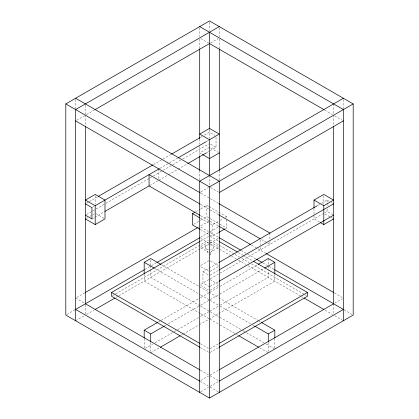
<?xml version="1.0" encoding="UTF-8"?>
<svg xmlns="http://www.w3.org/2000/svg" width="419" height="419" viewBox="0 0 419 419"><rect width="100%" height="100%" fill="white"/><g stroke="black" fill="none" stroke-linecap="round" stroke-linejoin="round"><path stroke-width="0.31" stroke-dasharray="2.1 1.57" d="M210.17 254.857L213.517 247.833M76.693 120.253L84.313 115.854M86.534 114.57L94.469 109.988M210.589 42.948L218.21 38.548M86.534 203.189L88.802 201.879M89.367 201.555L97.302 196.972M153.401 164.583L162.467 159.351M163.033 159.021L170.968 154.443M200.434 137.432L202.131 136.447M204.399 135.138L209.5 132.195L214.942 135.337M92.499 207.29L94.196 206.305M159.932 168.354L168.998 163.122M169.564 162.792L177.499 158.214M206.965 141.203L208.667 140.218M86.534 214.502L92.201 211.228M92.767 210.904L105.232 203.707M105.798 203.377L149.431 178.185M150.002 177.86L152.835 176.226M153.401 175.896L162.467 170.664M163.033 170.334L172.099 165.102M172.665 164.772L180.599 160.194M182.867 158.885L208.934 143.837M86.487 218.299L87.576 217.671M89.755 216.414L94.107 213.9M209.5 147.279L199.701 152.935L202.424 154.506M91.934 218.928L94.196 217.618M94.767 217.293L104.399 211.731M149.73 185.559L158.335 180.589M158.796 180.322L167.867 175.09M168.433 174.76L177.499 169.527M178.065 169.197L187.131 163.965M206.965 152.516L216.031 147.279L216.031 136.594M200.79 191.902L208.411 187.503M195.835 211.731L200.256 209.181M200.806 208.861L206.886 205.352L208.568 206.321M193.625 224.322L200.256 220.494M200.806 220.174L206.886 216.665L209.689 218.283M76.735 297.464L84.669 292.886M198.004 227.454L199.135 226.799M200.79 225.841L209.5 220.813M209.872 223.667L212.114 224.961L219.299 220.813M219.849 220.494L223.165 218.582M225.375 217.304L226.48 216.665L226.48 218.55M66.893 314.459L75.059 309.746M144.901 269.422L151.133 265.824M151.537 265.594L156.235 262.881M200.434 237.364L208.411 232.755M210.045 231.812L218.21 227.098M200.439 241.129L209.5 235.897L218.561 241.129M209.872 234.98L212.114 236.274L218.194 232.765M225.375 228.617L226.48 227.978L226.48 219.179M112.659 295.578L114.926 294.274M115.492 293.944L208.369 240.323M200.79 246.582L208.411 242.182M75.603 320.745L84.313 315.716M86.534 314.433L93.898 310.18M116 297.422L118.268 296.113M118.834 295.788L209.5 243.439M210.045 243.125L218.21 238.411M210.045 252.552L218.21 247.839M200.79 265.437L209.5 260.409L218.21 265.437M209.5 286.806L202.969 283.035L202.969 271.721L218.268 262.886M318 205.305L320.834 203.671M321.399 203.346L327.066 200.073L329.245 201.329M210.045 271.407L218.21 266.694M210.066 275.163L218.566 270.255M200.79 284.291L219.404 273.544M219.97 273.219L324.233 213.02M324.804 212.695L327.066 211.386L333.597 215.157M210.066 286.476L218.566 281.568M210.045 290.262L218.21 285.549M158.351 321.991L160.618 320.687M161.184 320.357L200.282 297.783M200.853 297.459L209.353 292.551M209.919 292.221L219.551 286.659M220.116 286.334L257.517 264.74M164.882 325.762L166.018 325.107M168.281 323.803L200.015 305.482M200.581 305.152L209.647 299.92M210.218 299.59L219.284 294.358M219.849 294.028L264.049 268.511M145.32 348.372L152.684 344.119M154.951 342.81L173.649 332.016M174.215 331.686L177.048 330.052M177.619 329.727L200.282 316.638M200.853 316.314L209.353 311.406M209.919 311.076L219.551 305.514M220.116 305.189L268.286 277.378L268.286 269.579M150.714 352.798L159.215 347.89M181.317 335.132L182.448 334.477M183.014 334.153L198.884 324.992M199.449 324.662L208.515 319.43M209.081 319.1L218.147 313.868M218.718 313.538L274.817 281.149L274.817 274.649M210.066 348.702L218.561 343.795M210.066 352.473L218.561 347.566M200.79 380.452L208.411 376.053M210.066 375.099L218.566 370.192M334.687 303.147L342.307 298.747M200.79 391.765L208.411 387.366M210.066 386.412L218.566 381.505M200.79 38.548L208.411 42.948M324.531 109.988L332.466 114.57M334.687 115.854L342.307 120.253M331.424 202.587L332.513 203.215M210.589 144.136L216.031 147.279M210.589 147.907L218.21 152.307M324.893 213.9L330.334 217.042M330.879 217.356L332.513 218.299M319.446 222.07L314.004 218.928L314.004 215.026M210.589 187.503L218.21 191.902M200.801 193.164L218.362 203.304M209.128 206.646L226.48 216.665M200.638 204.383L218.362 214.617M261.419 239.474L267.086 242.748M267.652 243.072L269.915 244.382L269.915 241.868M210.249 218.603L226.48 227.978M200.638 215.696L218.21 225.841M251.599 245.12L265.766 253.296M334.331 292.886L342.265 297.464M200.355 218.173L209.311 223.343M200.79 227.098L208.411 231.498M210.045 232.44L218.566 237.364M241.234 250.447L256.129 259.047M262.765 262.881L268.595 266.248M268.998 266.479L274.099 269.422M343.941 309.746L352.107 314.459M200.355 229.486L209.311 234.656M238.385 252.573L242.915 255.187M243.481 255.517L252.542 260.749M210.066 239.998L234.42 254.055M234.986 254.38L239.516 256.999M241.779 258.308L249.143 262.556M251.405 263.865L304.644 294.599M305.21 294.924L306.341 295.578M210.045 241.868L218.21 246.582M200.79 238.411L208.411 242.811M210.066 243.769L231.031 255.873M231.602 256.198L236.133 258.816M238.401 260.126L245.764 264.379M248.032 265.688L301.298 296.443M301.869 296.767L303 297.422M325.102 310.18L332.466 314.433M334.687 315.716L343.397 320.745M200.79 247.839L208.411 252.238M200.79 266.694L208.411 271.093M202.969 271.721L209.5 275.493M95.742 213.585L103.907 218.299M210.045 279.578L218.21 284.291M200.79 285.549L208.411 289.948M161.483 264.74L198.884 286.334M199.449 286.659L208.515 291.896M209.081 292.221L218.147 297.459M218.718 297.783L257.816 320.357M258.382 320.687L260.649 321.991M154.951 268.511L200.282 294.683M200.853 295.013L209.353 299.92M209.919 300.245L219.551 305.807M220.116 306.137L250.719 323.803M252.982 325.107L254.118 325.762M200.015 305.844L150.714 277.378L150.714 269.579M200.581 306.169L209.647 311.406M210.218 311.731L219.284 316.963M219.849 317.293L242.517 330.382M243.083 330.706L245.916 332.34M246.482 332.67L264.049 342.81M266.316 344.119L274.817 349.027M200.282 313.538L144.183 281.149L144.183 274.649M200.853 313.868L209.353 318.775M209.919 319.1L219.551 324.662M220.116 324.992L235.986 334.153M236.552 334.477L237.683 335.132M259.785 347.89L268.286 352.798M200.439 343.795L208.369 348.372M200.439 347.566L208.369 352.143M75.603 298.119L84.313 303.147M200.434 370.192L208.369 374.769M210.045 375.738L218.21 380.452M200.434 381.505L208.369 386.082M210.045 387.051L218.21 391.765M205.483 247.833L208.552 254.27M343.397 99.513L343.397 108.715M333.597 103.912L333.597 114.371M333.597 115.026L333.597 125.485M333.597 303.775L333.597 314.459M327.066 200.073L327.066 202.587M327.066 203.215L327.066 206.358M327.066 208.872L327.066 211.386M323.803 195.715L323.803 204.168M314.004 208.526L314.004 214.376M274.817 338.625L274.817 348.378M269.915 233.069L269.915 239.354M268.286 258.523L268.286 265.028M268.286 265.677L268.286 268.925M268.286 342.396L268.286 351.499M260.12 239.982L260.12 245.01M260.12 247.524L260.12 250.038M219.299 27.864L219.299 36.663M219.299 39.03L219.299 48.18M219.299 170.444L219.299 180.249M212.114 224.961L212.114 236.274M209.5 22.259L209.5 30.755M209.5 129.68L209.5 138.48M209.5 175.561L209.5 185.706M206.886 205.352L206.886 216.665M199.701 27.864L199.701 36.663M199.701 39.03L199.701 48.18M199.701 139.061L199.701 144.288M199.701 146.435L199.701 155.407M199.701 170.444L199.701 180.249M158.88 168.962L158.88 179.018M150.714 259.822L150.714 265.028M150.714 265.677L150.714 268.925M150.714 342.396L150.714 351.499M144.183 338.625L144.183 348.378M95.197 195.715L95.197 204.168M85.403 105.169L85.403 114.371M85.403 115.026L85.403 125.485M85.403 304.629L85.403 314.459M75.603 99.513L75.603 108.715M209.992 254.469A0.691 0.398 0 0 1 209.992 255.035M210.574 244.89A4.159 2.399 0 0 1 213.659 247.21A4.159 2.399 0 0 1 210.574 249.53M208.426 249.53A4.159 2.399 0 0 1 205.341 247.21A4.159 2.399 0 0 1 208.426 244.89"/><path stroke-width="0.63" d="M65.804 103.912L209.5 20.95L353.196 103.912L353.196 315.088L209.5 398.05L65.804 315.088L65.804 103.912L209.5 186.874L353.196 103.912M219.299 26.607L75.603 109.569L75.603 320.745M95.034 109.663L209.5 43.576L323.966 109.663M98.434 196.317L152.835 164.913M171.533 154.113L199.868 137.757M85.403 218.928L95.197 224.584L104.996 218.928L104.996 200.073L95.197 194.416L85.403 200.073L95.197 205.729L159.367 168.684M178.065 157.884L206.399 141.528M209.5 139.737L219.299 134.08L209.5 128.424L199.701 134.08L209.5 139.737L209.5 175.446M104.965 211.401L149.164 185.884M187.696 163.635L206.399 152.841M219.299 152.935L209.5 158.592L202.424 154.506M343.397 98.256L199.701 181.218L199.701 392.394M219.299 192.531L343.397 120.882M199.795 229.162L192.52 224.961L192.52 213.648L194.73 212.37M85.235 292.556L197.438 227.779M144.183 274L144.183 262.294L150.714 258.523L160.917 264.415M144.335 269.752L75.603 309.432L199.701 381.081M156.8 262.551L199.868 237.688M199.873 347.241L111.527 296.233L111.527 292.462L199.873 241.454M218.744 232.445L224.825 228.936M95.034 309.526L114.869 298.077M314.004 200.073L323.803 194.416L333.597 200.073L323.803 205.729L314.004 200.073L314.004 207.876M218.833 262.561L317.434 205.635M219.132 269.93L333.597 203.844M219.132 281.243L333.597 215.157M320.535 222.699L323.803 224.584L333.597 218.928M144.183 337.976L144.183 330.172L157.785 322.321M258.083 264.415L268.286 258.523L274.817 262.294L274.817 274M144.183 330.172L150.714 333.943L164.316 326.092M264.614 268.186L274.817 262.294M160.351 347.236L180.18 335.787M219.127 343.47L307.473 292.462L307.473 296.233L219.127 347.241M254.684 326.092L268.286 333.943L274.817 330.172L274.817 337.976M219.132 369.862L333.597 303.775M219.299 381.081L343.397 309.432L274.665 269.752M199.701 26.607L343.397 109.569L343.397 320.745M75.603 98.256L219.299 181.218L219.299 392.394M75.603 120.882L200.235 192.84M218.933 203.634L269.915 233.069M200.067 204.053L149.085 174.618L149.085 185.931L200.067 215.366M218.765 214.847L260.12 238.725M218.765 226.16L250.489 244.476M266.332 253.626L333.765 292.556M192.52 213.648L199.795 217.849M219.132 237.688L240.668 250.122M256.533 259.282L262.2 262.551M219.127 241.454L237.248 251.919M253.673 261.404L307.473 292.462M304.131 298.077L323.966 309.526M85.403 203.844L91.934 207.615L91.934 218.928L85.403 215.157M261.215 322.321L274.817 330.172M144.183 262.294L154.386 268.186M238.82 335.787L258.649 347.236M111.527 292.462L199.873 343.47M85.403 303.775L199.868 369.862M333.597 126.14L333.597 303.974M323.803 205.729L323.803 224.584M268.286 333.943L268.286 341.747M219.299 48.834L219.299 170.444M209.5 32.263L209.5 129.026M209.5 186.874L209.5 398.05M199.701 48.834L199.701 138.631M199.701 156.057L199.701 170.444M150.714 333.943L150.714 341.747M95.197 205.729L95.197 224.584M85.403 126.14L85.403 303.974"/></g></svg>
